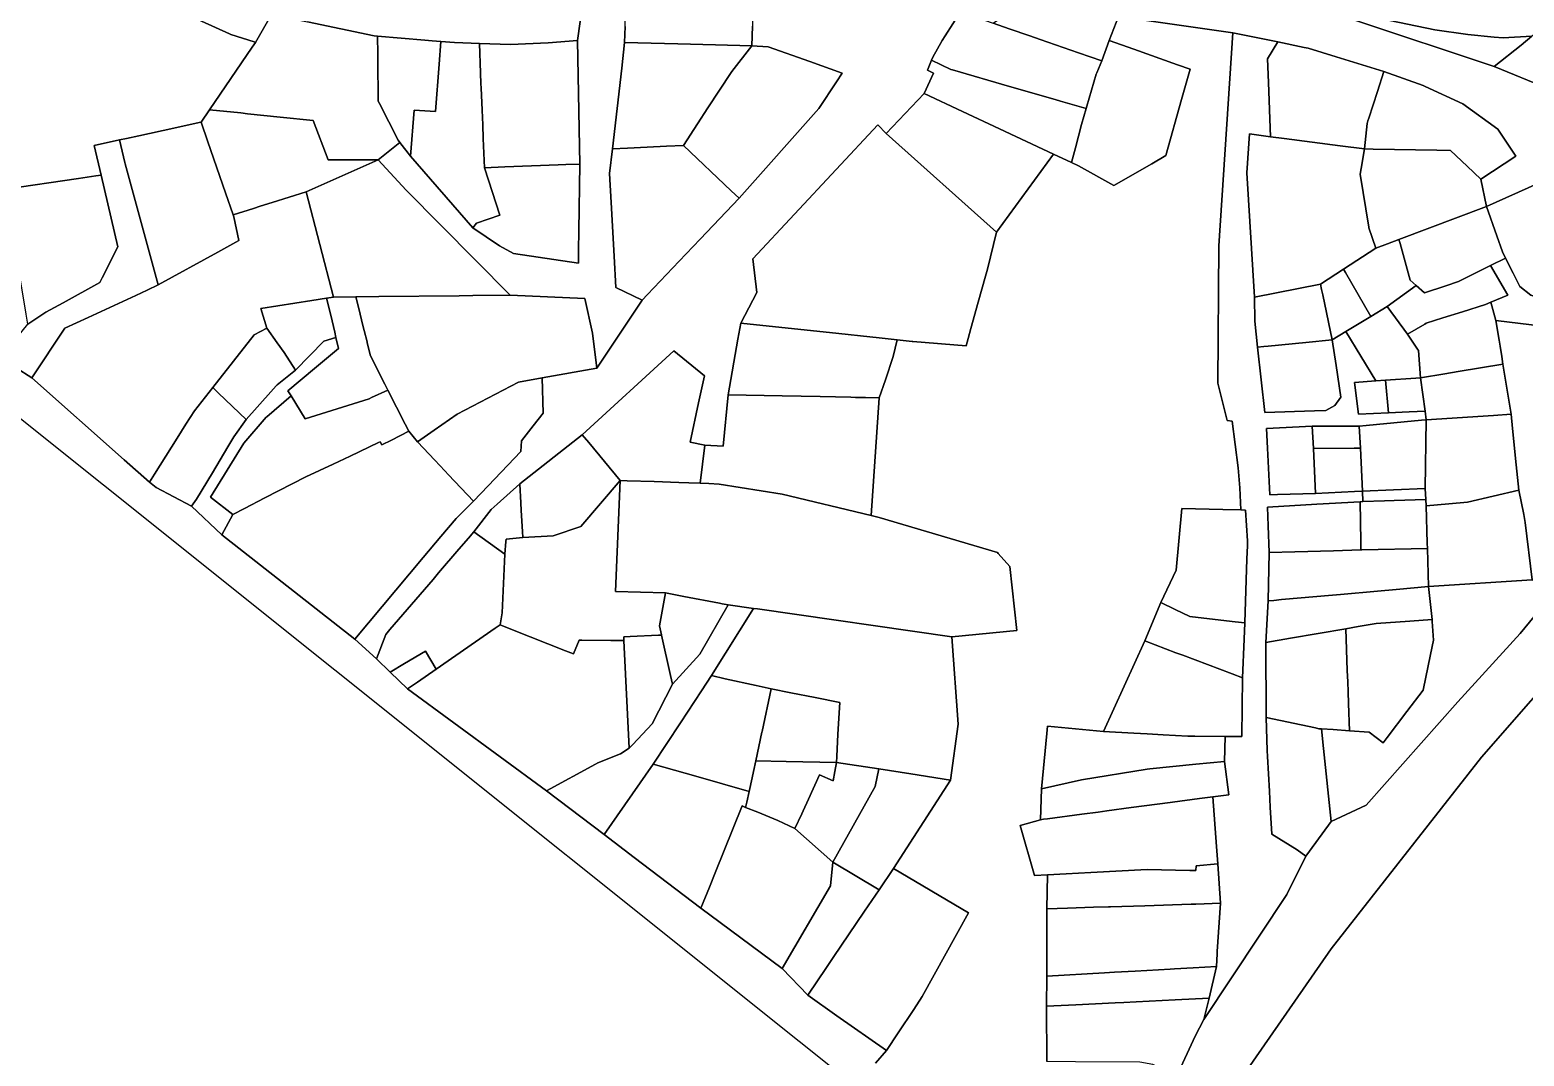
# Model space of a CAD drawing. Header units: inches. Extents: x 469561 to 471650, y 1000291 to 1003909.
# Drawn here: x 470354.3 to 470656, y 1000722.3 to 1000929.4 of the extents above; entities that cross this region are included whole.
import ezdxf

# ---------------------------------------------------------------- set-up
doc = ezdxf.new("R2010")
doc.units = ezdxf.units.IN
doc.header["$MEASUREMENT"] = 0
doc.layers.add('Gulele_10_08_New_Parcel', color=7, linetype='Continuous')

msp = doc.modelspace()

# ---------------------------------------------------------------- linework, layer by layer
at = {"layer": 'Gulele_10_08_New_Parcel'}
for points in [[(470611.679, 1001006.3258), (470612.0927, 1001009.2613), (470615.0268, 1001013.2129), (470639.0476, 1001039.2546), (470644.7625, 1001022.9404), (470645.2996, 1001021.407), (470647.4515, 1001015.2641), (470664.0009, 1001015.9892), (470674.9959, 1001017.1629), (470687.121, 1001019.878), (470688.2463, 1001011.7923), (470702.0135, 1000974.3938), (470701.5223, 1000967.6386), (470698.2568, 1000964.5899), (470682.5212, 1000950.7587), (470667.1624, 1000936.7353), (470657.5477, 1000928.1574), (470651.7708, 1000927.7582), (470649.9227, 1000927.9368), (470644.6283, 1000928.4486), (470637.9662, 1000929.4153), (470621.4045, 1000932.8325), (470612.5818, 1000997.0112)], [(470474.3946, 1000926.8288), (470474.4768, 1000930.0886), (470474.6025, 1000935.076), (470474.6846, 1000938.3327), (470474.7974, 1000942.8072), (470474.7273, 1000944.7575), (470474.5313, 1000950.2116), (470492.8379, 1000947.2774), (470497.6908, 1000946.4996), (470497.8922, 1000941.8001), (470498.1826, 1000940.9151), (470499.302, 1000937.5034), (470500.2633, 1000932.3324), (470500.2077, 1000930.1244), (470500.1083, 1000926.1806), (470492.7346, 1000926.3665), (470485.1664, 1000926.5573)], [(470548.8128, 1000930.7532), (470557.8019, 1000936.936), (470560.6308, 1000936.6935), (470574.1285, 1000932.0865), (470572.2193, 1000927.2793), (470570.7338, 1000923.115), (470566.0441, 1000924.7491), (470558.2662, 1000927.4592), (470556.2049, 1000928.1775), (470552.05, 1000929.6252)], [(470390.6222, 1000913.2864), (470399.2436, 1000925.905), (470399.9093, 1000926.8793), (470403.1457, 1000932.5042), (470410.3835, 1000930.9886), (470423.8457, 1000928.1695), (470424.5343, 1000928.1131), (470424.5638, 1000924.516), (470424.5721, 1000923.4984), (470424.6419, 1000914.9888), (470424.8881, 1000914.5125), (470428.7111, 1000907.1157), (470429.0556, 1000906.6659), (470424.6419, 1000903.1349), (470414.5572, 1000903.1349), (470411.5496, 1000911.0965), (470404.8499, 1000911.7976), (470398.2956, 1000912.4834), (470396.9007, 1000912.6294)], [(470536.3349, 1000923.248), (470536.5893, 1000923.8793), (470538.4993, 1000927.2793), (470539.0805, 1000928.1859), (470542.2029, 1000933.0564), (470548.8128, 1000930.7532), (470552.05, 1000929.6252), (470556.2049, 1000928.1775), (470558.2662, 1000927.4592), (470566.0441, 1000924.7491), (470570.7338, 1000923.115), (470569.7123, 1000920.7071), (470569.6023, 1000920.4478), (470568.6655, 1000917.2577), (470567.7143, 1000914.0185), (470567.5692, 1000913.5243), (470562.396, 1000915.0169), (470561.28, 1000915.3389), (470552.0682, 1000917.9968), (470540.5848, 1000921.3101), (470540.2372, 1000921.4104)], [(470621.4045, 1000932.8325), (470637.9662, 1000929.4153), (470644.6283, 1000928.4486), (470649.9227, 1000927.9368), (470651.7708, 1000927.7582), (470657.5477, 1000928.1574), (470655.396, 1000926.2964), (470649.9349, 1000922.0088), (470621.6023, 1000931.3939)], [(470591.3441, 1000729.7024), (470592.3793, 1000733.9793), (470593.8793, 1000740.3793), (470593.9817, 1000742.9398), (470593.9993, 1000743.3793), (470594.6579, 1000753.1414), (470594.1729, 1000761.0622), (470593.895, 1000764.6224), (470593.1148, 1000774.6154), (470596.3552, 1000775.0448), (470595.4661, 1000781.7532), (470595.6296, 1000786.7874), (470599.0224, 1000786.7643), (470599.1032, 1000798.6455), (470599.4434, 1000806.4151), (470599.5881, 1000809.7185), (470599.8873, 1000818.3919), (470600.0325, 1000822.6034), (470600.1272, 1000825.349), (470600.1593, 1000826.2793), (470599.7493, 1000832.4793), (470598.8079, 1000832.5053), (470598.5722, 1000836.9434), (470598.2629, 1000841.0261), (470597.0116, 1000850.456), (470596.0335, 1000850.5313), (470594.1527, 1000858.096), (470594.3784, 1000885.796), (470597.1621, 1000928.8138), (470606.2793, 1000926.9793), (470604.1893, 1000923.5793), (470604.3599, 1000918.7824), (470604.7495, 1000907.8234), (470600.5268, 1000908.3838), (470599.9726, 1000900.5695), (470601.5649, 1000875.4465), (470601.6087, 1000870.5792), (470602.1837, 1000865.3355), (470603.6294, 1000852.1512), (470613.6275, 1000852.4801), (470615.9147, 1000852.5554), (470617.7736, 1000853.6061), (470618.986, 1000855.3034), (470618.0094, 1000861.6514), (470617.2078, 1000866.8613), (470619.9639, 1000868.5189), (470626.0293, 1000858.5793), (470621.734, 1000858.2131), (470622.5423, 1000851.8279), (470628.6037, 1000852.1034), (470632.7518, 1000852.292), (470635.9693, 1000852.4382), (470636.2016, 1000850.6964), (470635.2364, 1000850.6039), (470631.7561, 1000850.2705), (470624.0878, 1000849.5358), (470622.7039, 1000849.4032), (470621.6505, 1000849.4032), (470613.1666, 1000849.4032), (470603.9527, 1000848.9183), (470604.1606, 1000844.9669), (470604.6542, 1000835.5887), (470606.2078, 1000835.6284), (470613.894, 1000835.8247), (470621.7219, 1000836.223), (470623.3309, 1000836.3049), (470623.4313, 1000834.2082), (470622.8674, 1000834.175), (470614.1449, 1000833.662), (470604.1951, 1000833.0767), (470604.328, 1000829.3229), (470604.5184, 1000823.9435), (470604.276, 1000814.1638), (470603.8174, 1000805.7398), (470603.8982, 1000790.6257), (470604.1199, 1000783.9618), (470604.1593, 1000782.7793), (470604.5593, 1000775.7793), (470604.7357, 1000772.5273), (470605.0298, 1000767.1058), (470610.174, 1000763.9401), (470611.9213, 1000762.6292), (470608.0435, 1000754.8752)], [(470424.5343, 1000928.1131), (470434.0666, 1000927.3317), (470435.5657, 1000927.2089), (470437.2813, 1000927.0682), (470436.9401, 1000922.4844), (470436.2261, 1000912.892), (470431.8957, 1000913.2195), (470431.1893, 1000903.8793), (470429.0556, 1000906.6659), (470428.7111, 1000907.1157), (470424.8881, 1000914.5125), (470424.6419, 1000914.9888), (470424.5721, 1000923.4984), (470424.5638, 1000924.516)], [(470431.1893, 1000903.8793), (470431.8957, 1000913.2195), (470436.2261, 1000912.892), (470436.9401, 1000922.4844), (470437.2813, 1000927.0682), (470440.0342, 1000926.8426), (470445.0796, 1000926.667), (470445.3134, 1000920.6934), (470445.4061, 1000918.4729), (470445.4383, 1000917.7024), (470445.6262, 1000913.2018), (470445.749, 1000910.2618), (470445.8649, 1000907.4856), (470446.1115, 1000901.581), (470446.9211, 1000899.0941), (470449.2342, 1000891.9888), (470444.4693, 1000890.3793), (470443.7495, 1000889.4234)], [(470445.0796, 1000926.667), (470451.3372, 1000926.4492), (470458.9818, 1000926.7482), (470464.8734, 1000927.2325), (470465.3393, 1000902.2793), (470462.5015, 1000902.2024), (470460.9686, 1000902.1608), (470450.1987, 1000901.7405), (470446.1115, 1000901.581), (470445.8649, 1000907.4856), (470445.749, 1000910.2618), (470445.6262, 1000913.2018), (470445.4383, 1000917.7024), (470445.4061, 1000918.4729), (470445.3134, 1000920.6934)], [(470471.9693, 1000905.3793), (470473.8102, 1000921.6602), (470474.3946, 1000926.8288), (470485.1664, 1000926.5573), (470492.7346, 1000926.3665), (470500.1083, 1000926.1806), (470496.0124, 1000920.988), (470495.8882, 1000920.7979), (470491.2201, 1000913.6508), (470489.1301, 1000910.451), (470486.2777, 1000906.0838), (470482.8709, 1000905.9161), (470478.9626, 1000905.7236), (470474.9848, 1000905.5278)], [(470486.2777, 1000906.0838), (470489.1301, 1000910.451), (470491.2201, 1000913.6508), (470495.8882, 1000920.7979), (470496.0124, 1000920.988), (470500.1083, 1000926.1806), (470503.3973, 1000925.9561), (470511.7569, 1000922.9813), (470518.3015, 1000920.6523), (470517.1542, 1000918.9149), (470513.602, 1000913.5359), (470497.4894, 1000895.4092), (470495.9054, 1000896.9173)], [(470580.8078, 1000902.3917), (470573.1586, 1000897.9786), (470566.046, 1000901.939), (470564.64, 1000902.5983), (470565.403, 1000905.5647), (470566.6193, 1000910.2896), (470567.5692, 1000913.5243), (470567.7143, 1000914.0185), (470568.6655, 1000917.2577), (470569.6023, 1000920.4478), (470569.7123, 1000920.7071), (470570.7338, 1000923.115), (470572.2193, 1000927.2793), (470577.1769, 1000925.5109), (470586.0068, 1000922.3611), (470588.5502, 1000921.4538), (470586.8355, 1000915.341), (470583.6657, 1000904.0405)], [(470604.1893, 1000923.5793), (470606.2793, 1000926.9793), (470611.5793, 1000925.8573), (470612.3572, 1000925.6926), (470618.0031, 1000923.9502), (470627.6293, 1000920.9793), (470626.356, 1000916.9885), (470624.6341, 1000911.5914), (470624.4567, 1000911.0353), (470624.2793, 1000910.4793), (470623.7793, 1000905.3793), (470618.837, 1000906.0141), (470607.5485, 1000907.4639), (470604.7495, 1000907.8234), (470604.3599, 1000918.7824)], [(470534.8478, 1000916.5682), (470536.7676, 1000920.6623), (470535.5273, 1000921.2439), (470536.3349, 1000923.248), (470540.2372, 1000921.4104), (470540.5848, 1000921.3101), (470552.0682, 1000917.9968), (470561.28, 1000915.3389), (470562.396, 1000915.0169), (470567.5692, 1000913.5243), (470566.6193, 1000910.2896), (470565.403, 1000905.5647), (470564.64, 1000902.5983), (470560.9978, 1000904.3061), (470558.8057, 1000905.334), (470550.0526, 1000909.4385), (470542.5928, 1000912.9365)], [(470623.7793, 1000905.3793), (470624.2793, 1000910.4793), (470624.4567, 1000911.0353), (470624.6341, 1000911.5914), (470626.356, 1000916.9885), (470627.6293, 1000920.9793), (470635.5846, 1000918.1381), (470636.0293, 1000917.9793), (470643.5893, 1000914.4793), (470650.6593, 1000909.3793), (470654.3093, 1000903.8793), (470647.2493, 1000899.2793), (470644.4687, 1000901.8965), (470641.1072, 1000905.0811), (470638.3362, 1000905.1288), (470625.5133, 1000905.3495)], [(470527.1695, 1000908.4858), (470534.8478, 1000916.5682), (470542.5928, 1000912.9365), (470550.0526, 1000909.4385), (470558.8057, 1000905.334), (470560.9978, 1000904.3061), (470549.477, 1000888.603)], [(470372.4093, 1000907.1793), (470373.866, 1000907.4971), (470376.3551, 1000908.0402), (470383.3692, 1000909.5706), (470388.5465, 1000910.7001), (470388.9093, 1000910.7793), (470390.2877, 1000906.7843), (470393.8309, 1000896.5149), (470395.3544, 1000892.0992), (470395.4993, 1000891.6793), (470396.5293, 1000886.8793), (470392.3004, 1000884.555), (470380.2342, 1000877.9234), (470373.5893, 1000902.3793), (470373.5198, 1000902.6622)], [(470388.9093, 1000910.7793), (470390.6222, 1000913.2864), (470396.9007, 1000912.6294), (470398.2956, 1000912.4834), (470404.8499, 1000911.7976), (470411.5496, 1000911.0965), (470414.5572, 1000903.1349), (470424.6419, 1000903.1349), (470410.1342, 1000896.6772), (470403.2581, 1000894.5474), (470400.8097, 1000893.789), (470399.4686, 1000893.3736), (470395.3544, 1000892.0992), (470393.8309, 1000896.5149), (470390.2877, 1000906.7843)], [(470497.8303, 1000870.1751), (470501.0633, 1000876.3985), (470500.2758, 1000883.2094), (470525.5111, 1000910.2383), (470527.1695, 1000908.4858), (470549.477, 1000888.603), (470547.6293, 1000881.0793), (470547.2485, 1000879.7112), (470545.7747, 1000874.4162), (470544.3009, 1000869.1211), (470543.7444, 1000867.122), (470543.3344, 1000865.6489), (470532.5519, 1000866.5275), (470532.4231, 1000866.538), (470529.3938, 1000866.8565), (470525.8156, 1000867.2327), (470515.728, 1000868.2933), (470503.5838, 1000869.5702)], [(470599.9726, 1000900.5695), (470600.5268, 1000908.3838), (470604.7495, 1000907.8234), (470607.5485, 1000907.4639), (470618.837, 1000906.0141), (470623.7793, 1000905.3793), (470623.0764, 1000901.3942), (470622.8841, 1000900.3042), (470624.6227, 1000889.6117), (470624.6533, 1000889.4234), (470626.0687, 1000885.3542), (470619.5117, 1000881.0911), (470614.8793, 1000878.0793), (470601.5649, 1000875.4465)], [(470348.388, 1000863.2388), (470353.9279, 1000870.0315), (470357.5557, 1000872.4078), (470361.0361, 1000874.3219), (470368.452, 1000878.4006), (470368.9492, 1000879.3712), (470372.1293, 1000885.5793), (470368.7193, 1000900.0793), (470367.3093, 1000906.0793), (470372.4093, 1000907.1793), (470373.5198, 1000902.6622), (470373.5893, 1000902.3793), (470380.2342, 1000877.9234), (470377.9967, 1000876.8835), (470375.7098, 1000875.8205), (470366.1343, 1000871.3699), (470361.3919, 1000869.1657), (470354.7573, 1000859.1696)], [(470479.014, 1000876.0043), (470477.9415, 1000874.8778), (470472.6491, 1000877.4168), (470472.2993, 1000883.7127), (470471.6975, 1000894.5462), (470471.3735, 1000900.3773), (470471.9693, 1000905.3793), (470474.9848, 1000905.5278), (470478.9626, 1000905.7236), (470482.8709, 1000905.9161), (470486.2777, 1000906.0838), (470495.9054, 1000896.9173), (470497.4894, 1000895.4092), (470489.6571, 1000887.1829), (470485.4198, 1000882.7324)], [(470622.8841, 1000900.3042), (470623.0764, 1000901.3942), (470623.7793, 1000905.3793), (470625.5133, 1000905.3495), (470638.3362, 1000905.1288), (470641.1072, 1000905.0811), (470644.4687, 1000901.8965), (470647.2493, 1000899.2793), (470648.361, 1000893.758), (470630.7022, 1000887.1009), (470628.3854, 1000886.2276), (470626.0687, 1000885.3542), (470624.6533, 1000889.4234), (470624.6227, 1000889.6117)], [(470410.1342, 1000896.6772), (470424.6419, 1000903.1349), (470430.2711, 1000897.0319), (470451.3114, 1000875.8451), (470443.7772, 1000875.7679), (470440.9749, 1000875.7391), (470424.8068, 1000875.5734), (470420.1322, 1000875.5255), (470415.6293, 1000875.4793)], [(470443.7495, 1000889.4234), (470444.4693, 1000890.3793), (470449.2342, 1000891.9888), (470446.9211, 1000899.0941), (470446.1115, 1000901.581), (470450.1987, 1000901.7405), (470460.9686, 1000902.1608), (470462.5015, 1000902.2024), (470465.3393, 1000902.2793), (470465.1571, 1000888.8534), (470465.1038, 1000884.9263), (470465.0688, 1000882.3465), (470451.9393, 1000884.2793), (470449.1457, 1000885.7965)], [(470349.4393, 1000897.2793), (470364.1715, 1000899.4188), (470367.6551, 1000899.9247), (470368.7193, 1000900.0793), (470372.1293, 1000885.5793), (470368.9492, 1000879.3712), (470368.452, 1000878.4006), (470361.0361, 1000874.3219), (470357.5557, 1000872.4078), (470353.9279, 1000870.0315), (470353.5973, 1000872.0384)], [(470648.361, 1000893.758), (470658.711, 1000898.358), (470659.861, 1000898.0042), (470669.0874, 1000888.2623), (470675.6956, 1000881.2849), (470673.0418, 1000873.8542), (470659.9693, 1000874.9793), (470657.3093, 1000875.8793), (470655.1293, 1000877.5793), (470653.7563, 1000880.2942), (470652.226, 1000883.3202), (470651.5893, 1000884.5793), (470650.4447, 1000887.8335)], [(470354.7573, 1000859.1696), (470361.3919, 1000869.1657), (470366.1343, 1000871.3699), (470375.7098, 1000875.8205), (470377.9967, 1000876.8835), (470380.2342, 1000877.9234), (470392.3004, 1000884.555), (470396.5293, 1000886.8793), (470395.4993, 1000891.6793), (470395.3544, 1000892.0992), (470399.4686, 1000893.3736), (470400.8097, 1000893.789), (470403.2581, 1000894.5474), (470410.1342, 1000896.6772), (470415.6293, 1000875.4793), (470414.2494, 1000875.2602), (470411.2642, 1000874.7863), (470400.9342, 1000873.1465), (470402.1726, 1000869.1657), (470399.6289, 1000867.8788), (470391.2563, 1000857.2196), (470387.5765, 1000852.5349), (470385.8412, 1000849.7887), (470384.0745, 1000846.9928), (470379.496, 1000839.7473), (470378.465, 1000838.1157), (470373.3906, 1000842.6221)], [(470630.7022, 1000887.1009), (470648.361, 1000893.758), (470650.4447, 1000887.8335), (470651.5893, 1000884.5793), (470652.226, 1000883.3202), (470649.2141, 1000881.8141), (470646.3958, 1000880.4048), (470642.7483, 1000878.5808), (470640.1432, 1000877.7226), (470635.8783, 1000876.3177), (470634.2127, 1000877.7982), (470632.9686, 1000878.9041), (470630.9256, 1000886.2931)], [(470619.5117, 1000881.0911), (470626.0687, 1000885.3542), (470628.3854, 1000886.2276), (470630.7022, 1000887.1009), (470630.9256, 1000886.2931), (470632.9686, 1000878.9041), (470634.2127, 1000877.7982), (470628.3616, 1000873.5697), (470625.0267, 1000871.5639), (470619.8907, 1000880.4363)], [(470649.2141, 1000881.8141), (470652.226, 1000883.3202), (470653.7563, 1000880.2942), (470655.1293, 1000877.5793), (470657.3093, 1000875.8793), (470659.9693, 1000874.9793), (470673.0418, 1000873.8542), (470681.8194, 1000866.9221), (470650.2763, 1000870.7667), (470649.2862, 1000874.4349), (470652.6897, 1000875.8328)], [(470614.8793, 1000878.0793), (470619.5117, 1000881.0911), (470619.8907, 1000880.4363), (470625.0267, 1000871.5639), (470619.9639, 1000868.5189), (470617.2078, 1000866.8613), (470615.3261, 1000875.9267), (470615.1027, 1000877.003)], [(470628.3616, 1000873.5697), (470634.2127, 1000877.7982), (470635.8783, 1000876.3177), (470640.1432, 1000877.7226), (470642.7483, 1000878.5808), (470646.3958, 1000880.4048), (470649.2141, 1000881.8141), (470652.6897, 1000875.8328), (470649.2862, 1000874.4349), (470648.1636, 1000873.9738), (470643.5137, 1000872.4972), (470639.5932, 1000871.2521), (470636.2016, 1000870.1751), (470635.938, 1000870.0237), (470632.4028, 1000867.9928)], [(470601.5649, 1000875.4465), (470614.8793, 1000878.0793), (470615.1027, 1000877.003), (470615.3261, 1000875.9267), (470617.2078, 1000866.8613), (470611.9182, 1000866.3241), (470604.3236, 1000865.5528), (470603.4377, 1000865.4629), (470602.1837, 1000865.3355), (470601.6087, 1000870.5792)], [(470400.9342, 1000873.1465), (470411.2642, 1000874.7863), (470414.2494, 1000875.2602), (470415.0702, 1000871.7979), (470415.8826, 1000868.3707), (470416.1331, 1000867.3141), (470413.649, 1000866.5756), (470407.9425, 1000860.7348), (470405.6593, 1000864.2793), (470404.2484, 1000866.2566), (470402.1726, 1000869.1657)], [(470406.3984, 1000856.5723), (470408.8768, 1000858.6271), (470412.2255, 1000861.4033), (470416.6593, 1000865.0793), (470416.1331, 1000867.3141), (470415.8826, 1000868.3707), (470415.0702, 1000871.7979), (470414.2494, 1000875.2602), (470415.6293, 1000875.4793), (470420.1322, 1000875.5255), (470420.7263, 1000873.1388), (470421.5794, 1000869.7121), (470421.8217, 1000868.7386), (470422.3963, 1000866.4302), (470422.4388, 1000866.2594), (470423.1021, 1000863.595), (470425.9792, 1000857.9151), (470426.5993, 1000856.6908), (470423.3243, 1000855.1812), (470422.8467, 1000854.9611), (470409.8894, 1000850.8658), (470407.0697, 1000855.5653)], [(470420.1322, 1000875.5255), (470424.8068, 1000875.5734), (470440.9749, 1000875.7391), (470443.7772, 1000875.7679), (470451.3114, 1000875.8451), (470466.3957, 1000875.1811), (470467.8995, 1000868.1926), (470468.7842, 1000861.1157), (470457.7722, 1000859.1471), (470452.9495, 1000858.2849), (470440.5649, 1000851.8273), (470435.9582, 1000848.6025), (470432.6034, 1000846.2542), (470430.8093, 1000848.3793), (470430.0778, 1000849.8234), (470426.5993, 1000856.6908), (470425.9792, 1000857.9151), (470423.1021, 1000863.595), (470422.4388, 1000866.2594), (470422.3963, 1000866.4302), (470421.8217, 1000868.7386), (470421.5794, 1000869.7121), (470420.7263, 1000873.1388)], [(470632.4028, 1000867.9928), (470635.938, 1000870.0237), (470636.2016, 1000870.1751), (470639.5932, 1000871.2521), (470643.5137, 1000872.4972), (470648.1636, 1000873.9738), (470649.2862, 1000874.4349), (470650.2763, 1000870.7667), (470650.9206, 1000866.806), (470651.1248, 1000865.551), (470651.4637, 1000863.468), (470651.7097, 1000861.9556), (470642.6527, 1000860.4465), (470639.9456, 1000859.9954), (470635.07, 1000859.183), (470634.6659, 1000864.679), (470634.4691, 1000864.9672), (470633.4882, 1000866.4035)], [(470619.9639, 1000868.5189), (470625.0267, 1000871.5639), (470628.3616, 1000873.5697), (470632.4028, 1000867.9928), (470633.4882, 1000866.4035), (470634.4691, 1000864.9672), (470634.6659, 1000864.679), (470635.07, 1000859.183), (470634.1096, 1000859.1189), (470627.9657, 1000858.7086), (470626.0293, 1000858.5793)], [(470391.2563, 1000857.2196), (470399.6289, 1000867.8788), (470402.1726, 1000869.1657), (470404.2484, 1000866.2566), (470405.6593, 1000864.2793), (470407.9425, 1000860.7348), (470404.261, 1000857.7432), (470404.0593, 1000857.5793), (470402.9667, 1000856.3533), (470397.9993, 1000850.7793), (470392.4208, 1000856.1074)], [(470495.3112, 1000855.7337), (470497.2615, 1000867.0086), (470497.8303, 1000870.1751), (470503.5838, 1000869.5702), (470515.728, 1000868.2933), (470525.8156, 1000867.2327), (470529.3938, 1000866.8565), (470528.6244, 1000863.4667), (470527.0326, 1000858.7823), (470525.7955, 1000855.1417), (470523.0208, 1000855.1956), (470521.0342, 1000855.2342), (470520.0921, 1000855.2525), (470513.8911, 1000855.3729), (470506.1976, 1000855.5223)], [(470650.2763, 1000870.7667), (470681.8194, 1000866.9221), (470683.0171, 1000866.7761), (470683.0171, 1000850.6324), (470686.8678, 1000849.6957), (470678.5563, 1000837.379), (470662.1145, 1000815.9533), (470657.6225, 1000818.4357), (470656.1611, 1000829.9755), (470656.0593, 1000830.7793), (470655.8917, 1000831.5887), (470654.8793, 1000836.4793), (470654.3691, 1000841.6272), (470653.6447, 1000848.938), (470653.3599, 1000851.8114), (470651.7097, 1000861.9556), (470651.4637, 1000863.468), (470651.1248, 1000865.551), (470650.9206, 1000866.806)], [(470386.9393, 1000833.2793), (470387.9993, 1000834.6793), (470391.1905, 1000840.0335), (470394.2935, 1000845.2398), (470395.4894, 1000847.2464), (470397.9993, 1000850.7793), (470402.9667, 1000856.3533), (470404.0593, 1000857.5793), (470404.261, 1000857.7432), (470407.9425, 1000860.7348), (470413.649, 1000866.5756), (470416.1331, 1000867.3141), (470416.6593, 1000865.0793), (470412.2255, 1000861.4033), (470408.8768, 1000858.6271), (470406.3984, 1000856.5723), (470407.0697, 1000855.5653), (470402.1629, 1000851.3127), (470402.0345, 1000851.2014), (470397.5364, 1000845.9648), (470390.8228, 1000835.0888), (470395.3209, 1000831.5978), (470393.1054, 1000827.5025)], [(470602.1837, 1000865.3355), (470603.4377, 1000865.4629), (470604.3236, 1000865.5528), (470611.9182, 1000866.3241), (470617.2078, 1000866.8613), (470618.0094, 1000861.6514), (470618.986, 1000855.3034), (470617.7736, 1000853.6061), (470615.9147, 1000852.5554), (470613.6275, 1000852.4801), (470603.6294, 1000852.1512)], [(470465.8194, 1000847.6988), (470484.3562, 1000864.594), (470490.5124, 1000859.6007), (470489.3342, 1000854.1027), (470487.6395, 1000846.194), (470490.6194, 1000845.5554), (470489.6231, 1000837.9174), (470487.3312, 1000837.9951), (470485.321, 1000838.0632), (470480.3614, 1000838.2313), (470474.9158, 1000838.4159), (470473.4804, 1000838.4646), (470467.1426, 1000846.1039)], [(470432.6034, 1000846.2542), (470435.9582, 1000848.6025), (470440.5649, 1000851.8273), (470452.9495, 1000858.2849), (470457.7722, 1000859.1471), (470457.9587, 1000852.0742), (470455.9692, 1000849.5032), (470453.5949, 1000846.4348), (470453.4606, 1000844.2864), (470446.845, 1000837.3932), (470443.8602, 1000834.2832), (470438.8539, 1000839.6071), (470438.109, 1000840.3993), (470436.0743, 1000842.5631)], [(470627.9657, 1000858.7086), (470634.1096, 1000859.1189), (470635.07, 1000859.183), (470635.9693, 1000852.4382), (470632.7518, 1000852.292), (470628.6037, 1000852.1034)], [(470635.07, 1000859.183), (470639.9456, 1000859.9954), (470642.6527, 1000860.4465), (470651.7097, 1000861.9556), (470653.3599, 1000851.8114), (470649.7896, 1000851.5794), (470636.2016, 1000850.6964), (470635.9693, 1000852.4382)], [(470378.465, 1000838.1157), (470379.496, 1000839.7473), (470384.0745, 1000846.9928), (470385.8412, 1000849.7887), (470387.5765, 1000852.5349), (470391.2563, 1000857.2196), (470392.4208, 1000856.1074), (470397.9993, 1000850.7793), (470395.4894, 1000847.2464), (470394.2935, 1000845.2398), (470391.1905, 1000840.0335), (470387.9993, 1000834.6793), (470386.9393, 1000833.2793), (470379.8125, 1000837.0358)], [(470390.8228, 1000835.0888), (470397.5364, 1000845.9648), (470402.0345, 1000851.2014), (470402.1629, 1000851.3127), (470407.0697, 1000855.5653), (470409.8894, 1000850.8658), (470422.8467, 1000854.9611), (470423.3243, 1000855.1812), (470426.5993, 1000856.6908), (470430.0778, 1000849.8234), (470430.8093, 1000848.3793), (470427.3118, 1000846.6019), (470425.3978, 1000845.6292), (470425.0803, 1000846.254), (470424.7459, 1000846.097), (470418.9896, 1000843.3941), (470415.5366, 1000841.7727), (470410.0237, 1000839.1841), (470401.7818, 1000834.9315), (470397.6907, 1000832.8206), (470395.3209, 1000831.5978)], [(470621.734, 1000858.2131), (470626.0293, 1000858.5793), (470627.9657, 1000858.7086), (470628.6037, 1000852.1034), (470622.5423, 1000851.8279)], [(470489.6231, 1000837.9174), (470490.6194, 1000845.5554), (470494.2744, 1000845.3731), (470495.3112, 1000855.7337), (470506.1976, 1000855.5223), (470513.8911, 1000855.3729), (470520.0921, 1000855.2525), (470521.0342, 1000855.2342), (470523.0208, 1000855.1956), (470525.7955, 1000855.1417), (470524.196, 1000831.3963), (470506.1763, 1000835.7285), (470493.4536, 1000837.7122), (470491.4205, 1000837.8211)], [(470622.7039, 1000849.4032), (470624.0878, 1000849.5358), (470631.7561, 1000850.2705), (470635.2364, 1000850.6039), (470636.2016, 1000850.6964), (470636.0034, 1000836.8691), (470629.6326, 1000836.5855), (470623.3309, 1000836.3049), (470622.9166, 1000844.9603)], [(470636.0034, 1000836.8691), (470636.2016, 1000850.6964), (470649.7896, 1000851.5794), (470653.3599, 1000851.8114), (470653.6447, 1000848.938), (470654.3691, 1000841.6272), (470654.8793, 1000836.4793), (470644.5293, 1000834.0793), (470640.7627, 1000833.7355), (470636.2016, 1000833.3192), (470636.1286, 1000834.6263)], [(470393.1054, 1000827.5025), (470395.3209, 1000831.5978), (470397.6907, 1000832.8206), (470401.7818, 1000834.9315), (470410.0237, 1000839.1841), (470415.5366, 1000841.7727), (470418.9896, 1000843.3941), (470424.7459, 1000846.097), (470425.0803, 1000846.254), (470425.3978, 1000845.6292), (470427.3118, 1000846.6019), (470430.8093, 1000848.3793), (470432.6034, 1000846.2542), (470436.0743, 1000842.5631), (470438.109, 1000840.3993), (470438.8539, 1000839.6071), (470443.8602, 1000834.2832), (470440.3691, 1000830.7921), (470437.3241, 1000827.1561), (470433.758, 1000822.898), (470419.9598, 1000806.4218)], [(470453.2335, 1000837.7806), (470465.8194, 1000847.6988), (470467.1426, 1000846.1039), (470473.4804, 1000838.4646), (470465.5458, 1000829.162), (470460.0052, 1000827.3151), (470453.8491, 1000826.9731), (470453.7819, 1000828.1521), (470453.5413, 1000832.3768), (470453.4517, 1000833.9495), (470453.2375, 1000837.7102)], [(470603.9527, 1000848.9183), (470613.1666, 1000849.4032), (470613.4319, 1000844.9089), (470613.894, 1000835.8247), (470606.2078, 1000835.6284), (470604.6542, 1000835.5887), (470604.1606, 1000844.9669)], [(470613.1666, 1000849.4032), (470621.6505, 1000849.4032), (470622.7039, 1000849.4032), (470622.9166, 1000844.9603), (470621.6746, 1000844.9536), (470613.4319, 1000844.9089)], [(470613.4319, 1000844.9089), (470621.6746, 1000844.9536), (470622.9166, 1000844.9603), (470623.3309, 1000836.3049), (470621.7219, 1000836.223), (470613.894, 1000835.8247)], [(470449.2629, 1000809.3318), (470449.6766, 1000811.7195), (470450.1893, 1000823.5793), (470450.4475, 1000826.137), (470450.4974, 1000826.6311), (470453.8491, 1000826.9731), (470460.0052, 1000827.3151), (470465.5458, 1000829.162), (470473.4804, 1000838.4646), (470472.5424, 1000816.0223), (470482.6593, 1000815.7793), (470481.4149, 1000809.1203), (470481.822, 1000807.3248), (470481.8386, 1000807.2516), (470481.2293, 1000807.2237), (470475.5085, 1000806.9622), (470474.2153, 1000806.9031), (470474.2328, 1000806.179), (470471.602, 1000806.1906), (470465.7629, 1000806.2164), (470465.2104, 1000806.2188), (470464.1093, 1000803.4429), (470462.4476, 1000804.102), (470458.9281, 1000805.498), (470451.7829, 1000808.3322)], [(470472.5424, 1000816.0223), (470473.4804, 1000838.4646), (470474.9158, 1000838.4159), (470480.3614, 1000838.2313), (470485.321, 1000838.0632), (470487.3312, 1000837.9951), (470489.6231, 1000837.9174), (470491.4205, 1000837.8211), (470493.4536, 1000837.7122), (470506.1763, 1000835.7285), (470524.196, 1000831.3963), (470525.8076, 1000831.0088), (470549.6798, 1000823.895), (470549.8152, 1000823.7393), (470552.1293, 1000821.0793), (470553.5787, 1000808.1627), (470540.4693, 1000806.8793), (470501.2514, 1000812.5404), (470500.412, 1000812.6529), (470495.3218, 1000813.3351), (470494.1173, 1000813.5676), (470493.5209, 1000813.6827), (470486.3432, 1000815.0682), (470482.6593, 1000815.7793)], [(470443.9308, 1000828.0675), (470447.4393, 1000832.5793), (470448.6617, 1000833.6767), (470453.2335, 1000837.7806), (470453.2375, 1000837.7102), (470453.4517, 1000833.9495), (470453.5413, 1000832.3768), (470453.7819, 1000828.1521), (470453.8491, 1000826.9731), (470450.4974, 1000826.6311), (470450.4475, 1000826.137), (470450.1893, 1000823.5793)], [(470623.3309, 1000836.3049), (470629.6326, 1000836.5855), (470636.0034, 1000836.8691), (470636.1286, 1000834.6263), (470629.7537, 1000834.4164), (470627.7905, 1000834.3517), (470623.4313, 1000834.2082)], [(470636.2016, 1000833.3192), (470640.7627, 1000833.7355), (470644.5293, 1000834.0793), (470654.8793, 1000836.4793), (470655.8917, 1000831.5887), (470656.0593, 1000830.7793), (470656.1611, 1000829.9755), (470657.6225, 1000818.4357), (470636.6865, 1000817.0735), (470636.4571, 1000824.7594), (470636.4259, 1000825.805)], [(470582.615, 1000813.8405), (470585.7672, 1000820.3873), (470586.8987, 1000832.8342), (470595.1569, 1000832.6061), (470598.8079, 1000832.5053), (470599.7493, 1000832.4793), (470600.1593, 1000826.2793), (470600.1272, 1000825.349), (470600.0325, 1000822.6034), (470599.8873, 1000818.3919), (470599.5881, 1000809.7185), (470597.6638, 1000809.9423), (470589.0603, 1000810.9428), (470588.4975, 1000811.0082), (470585.5562, 1000812.4244)], [(470604.1951, 1000833.0767), (470614.1449, 1000833.662), (470622.8674, 1000834.175), (470622.9987, 1000826.1695), (470623.0272, 1000824.4285), (470617.4735, 1000824.283), (470609.7167, 1000824.0797), (470604.5184, 1000823.9435), (470604.328, 1000829.3229)], [(470622.8674, 1000834.175), (470623.4313, 1000834.2082), (470627.7905, 1000834.3517), (470629.7537, 1000834.4164), (470636.1286, 1000834.6263), (470636.2016, 1000833.3192), (470636.4259, 1000825.805), (470636.4571, 1000824.7594), (470623.1881, 1000824.4325), (470623.0272, 1000824.4285), (470622.9987, 1000826.1695)], [(470424.2996, 1000802.4853), (470426.1698, 1000807.3463), (470427.0359, 1000808.3568), (470435.7227, 1000818.4913), (470436.8587, 1000819.8168), (470440.9517, 1000824.5919), (470442.8726, 1000826.8329), (470443.9308, 1000828.0675), (470450.1893, 1000823.5793), (470449.6766, 1000811.7195), (470449.2629, 1000809.3318), (470448.2726, 1000808.6457), (470436.3761, 1000800.4043), (470434.1935, 1000804.0269), (470429.9813, 1000801.5189), (470427.0827, 1000799.793)], [(470604.276, 1000814.1638), (470604.5184, 1000823.9435), (470609.7167, 1000824.0797), (470617.4735, 1000824.283), (470623.0272, 1000824.4285), (470623.1881, 1000824.4325), (470636.4571, 1000824.7594), (470636.6865, 1000817.0735), (470630.1449, 1000816.4862), (470626.3471, 1000816.1453), (470618.9417, 1000815.4804), (470617.2674, 1000815.3301), (470607.0224, 1000814.4104), (470605.4538, 1000814.2695)], [(470603.8174, 1000805.7398), (470604.276, 1000814.1638), (470605.4538, 1000814.2695), (470607.0224, 1000814.4104), (470617.2674, 1000815.3301), (470618.9417, 1000815.4804), (470626.3471, 1000816.1453), (470630.1449, 1000816.4862), (470636.6865, 1000817.0735), (470637.4093, 1000810.3793), (470632.9095, 1000810.0763), (470626.1249, 1000809.6194), (470622.4946, 1000808.9881), (470619.9716, 1000808.5493), (470608.8017, 1000806.6067)], [(470615.0605, 1000788.3301), (470617.4095, 1000788.1756), (470620.7097, 1000787.9585), (470624.6824, 1000787.6838), (470627.499, 1000785.5337), (470628.3071, 1000786.5924), (470632.3168, 1000791.845), (470635.5814, 1000796.1217), (470637.0846, 1000803.3488), (470637.6828, 1000806.2248), (470637.4357, 1000809.9783), (470637.4093, 1000810.3793), (470636.6865, 1000817.0735), (470657.6225, 1000818.4357), (470662.1145, 1000815.9533), (470655.1619, 1000807.5953), (470642.5908, 1000793.813), (470624.073, 1000772.9512), (470617.0241, 1000769.6671), (470615.5027, 1000784.3406)], [(470481.4149, 1000809.1203), (470482.6593, 1000815.7793), (470486.3432, 1000815.0682), (470493.5209, 1000813.6827), (470494.1173, 1000813.5676), (470495.3218, 1000813.3351), (470489.5988, 1000803.3974), (470484.0826, 1000797.3552), (470483.6863, 1000799.1028), (470481.8386, 1000807.2516), (470481.822, 1000807.3248)], [(470579.3821, 1000806.0814), (470582.615, 1000813.8405), (470585.5562, 1000812.4244), (470588.4975, 1000811.0082), (470589.0603, 1000810.9428), (470597.6638, 1000809.9423), (470599.5881, 1000809.7185), (470599.4434, 1000806.4151), (470599.1032, 1000798.6455), (470597.0296, 1000799.4274), (470594.564, 1000800.357), (470587.0814, 1000803.1784), (470585.6795, 1000803.7069)], [(470458.6372, 1000775.8087), (470468.5185, 1000781.2162), (470468.9993, 1000781.4793), (470473.59, 1000783.2797), (470475.3272, 1000784.4273), (470476.0323, 1000785.1739), (470479.9785, 1000789.3522), (470484.0826, 1000797.3552), (470489.5988, 1000803.3974), (470495.3218, 1000813.3351), (470500.412, 1000812.6529), (470491.9393, 1000799.0793), (470489.9176, 1000796.013), (470485.651, 1000789.5419), (470480.1592, 1000781.2124), (470470.241, 1000766.9849)], [(470491.9393, 1000799.0793), (470500.412, 1000812.6529), (470501.2514, 1000812.5404), (470540.4693, 1000806.8793), (470541.7193, 1000789.2793), (470540.1593, 1000777.9793), (470532.1879, 1000779.2351), (470525.7147, 1000780.2548), (470517.1645, 1000781.5544), (470517.2299, 1000782.7676), (470517.4717, 1000787.2534), (470517.8165, 1000793.6486), (470512.8382, 1000794.6303), (470507.9775, 1000795.5889), (470503.9693, 1000796.3793), (470500.9756, 1000797.0512), (470494.6981, 1000798.4601)], [(470430.5925, 1000796.3976), (470432.5767, 1000797.7722), (470436.3761, 1000800.4043), (470448.2726, 1000808.6457), (470449.2629, 1000809.3318), (470451.7829, 1000808.3322), (470458.9281, 1000805.498), (470462.4476, 1000804.102), (470464.1093, 1000803.4429), (470465.2104, 1000806.2188), (470465.7629, 1000806.2164), (470471.602, 1000806.1906), (470474.2328, 1000806.179), (470475.3272, 1000784.4273), (470473.59, 1000783.2797), (470468.9993, 1000781.4793), (470468.5185, 1000781.2162), (470458.6372, 1000775.8087)], [(470620.514, 1000793.4179), (470620.7097, 1000787.9585), (470617.4095, 1000788.1756), (470615.0605, 1000788.3301), (470614.5671, 1000788.3626), (470613.8825, 1000788.5078), (470603.8982, 1000790.6257), (470603.8174, 1000805.7398), (470608.8017, 1000806.6067), (470619.9716, 1000808.5493), (470620.2745, 1000800.1001), (470620.3571, 1000797.7948), (470620.4286, 1000795.7999)], [(470628.3071, 1000786.5924), (470627.499, 1000785.5337), (470624.6824, 1000787.6838), (470620.7097, 1000787.9585), (470620.514, 1000793.4179), (470620.4286, 1000795.7999), (470620.3571, 1000797.7948), (470620.2745, 1000800.1001), (470619.9716, 1000808.5493), (470622.4946, 1000808.9881), (470626.1249, 1000809.6194), (470632.9095, 1000810.0763), (470637.4093, 1000810.3793), (470637.4357, 1000809.9783), (470637.6828, 1000806.2248), (470637.0846, 1000803.3488), (470635.5814, 1000796.1217), (470632.3168, 1000791.845)], [(470474.2153, 1000806.9031), (470475.5085, 1000806.9622), (470481.2293, 1000807.2237), (470481.8386, 1000807.2516), (470483.6863, 1000799.1028), (470484.0826, 1000797.3552), (470479.9785, 1000789.3522), (470476.0323, 1000785.1739), (470475.3272, 1000784.4273), (470474.2328, 1000806.179)], [(470571.0571, 1000787.8151), (470579.3821, 1000806.0814), (470585.6795, 1000803.7069), (470587.0814, 1000803.1784), (470594.564, 1000800.357), (470597.0296, 1000799.4274), (470599.1032, 1000798.6455), (470599.0224, 1000786.7643), (470595.6296, 1000786.7874), (470589.4836, 1000786.8292), (470588.1065, 1000786.8386), (470583.118, 1000787.1243), (470579.8881, 1000787.3093), (470577.1857, 1000787.4641)], [(470427.0827, 1000799.793), (470429.9813, 1000801.5189), (470434.1935, 1000804.0269), (470436.3761, 1000800.4043), (470432.5767, 1000797.7722), (470430.5925, 1000796.3976)], [(470480.1592, 1000781.2124), (470485.651, 1000789.5419), (470489.9176, 1000796.013), (470491.9393, 1000799.0793), (470494.6981, 1000798.4601), (470500.9756, 1000797.0512), (470503.9693, 1000796.3793), (470502.1505, 1000787.8045), (470502.1161, 1000787.6422), (470500.8849, 1000781.8818), (470500.421, 1000779.7112), (470500.1528, 1000778.4563), (470499.5593, 1000775.6793), (470488.7614, 1000778.759)], [(470500.8849, 1000781.8818), (470502.1161, 1000787.6422), (470502.1505, 1000787.8045), (470503.9693, 1000796.3793), (470507.9775, 1000795.5889), (470512.8382, 1000794.6303), (470517.8165, 1000793.6486), (470517.4717, 1000787.2534), (470517.2299, 1000782.7676), (470517.1645, 1000781.5544), (470507.0047, 1000781.7587)], [(470603.8982, 1000790.6257), (470613.8825, 1000788.5078), (470614.5671, 1000788.3626), (470615.0605, 1000788.3301), (470615.5027, 1000784.3406), (470617.0241, 1000769.6671), (470615.1951, 1000767.1445), (470611.9213, 1000762.6292), (470610.174, 1000763.9401), (470605.0298, 1000767.1058), (470604.7357, 1000772.5273), (470604.5593, 1000775.7793), (470604.1593, 1000782.7793), (470604.1199, 1000783.9618)], [(470558.5656, 1000776.1997), (470558.7647, 1000778.3438), (470559.604, 1000787.3824), (470559.7417, 1000788.8658), (470571.0571, 1000787.8151), (470577.1857, 1000787.4641), (470579.8881, 1000787.3093), (470583.118, 1000787.1243), (470588.1065, 1000786.8386), (470589.4836, 1000786.8292), (470595.6296, 1000786.7874), (470595.4661, 1000781.7532), (470589.7388, 1000781.1894), (470580.4352, 1000780.2735), (470579.867, 1000780.2176), (470566.6118, 1000778.0353)], [(470470.241, 1000766.9849), (470480.1592, 1000781.2124), (470488.7614, 1000778.759), (470499.5593, 1000775.6793), (470499.0583, 1000773.5415), (470498.8093, 1000772.4793), (470498.1293, 1000772.7793), (470492.6945, 1000759.307), (470491.5158, 1000756.3853), (470489.8039, 1000752.1417), (470476.3491, 1000762.3504)], [(470498.8093, 1000772.4793), (470499.0583, 1000773.5415), (470499.5593, 1000775.6793), (470500.1528, 1000778.4563), (470500.421, 1000779.7112), (470500.8849, 1000781.8818), (470507.0047, 1000781.7587), (470517.1645, 1000781.5544), (470516.8225, 1000779.7076), (470516.4805, 1000777.8607), (470513.7493, 1000779.0793), (470511.5046, 1000774.1634), (470510.4157, 1000771.7787), (470510.1427, 1000771.1809), (470508.7814, 1000768.1997), (470505.331, 1000769.8577), (470501.2607, 1000771.4939)], [(470508.7814, 1000768.1997), (470510.1427, 1000771.1809), (470510.4157, 1000771.7787), (470511.5046, 1000774.1634), (470513.7493, 1000779.0793), (470516.4805, 1000777.8607), (470516.8225, 1000779.7076), (470517.1645, 1000781.5544), (470525.7147, 1000780.2548), (470524.9993, 1000776.6793), (470516.4121, 1000761.4443)], [(470558.9473, 1000770.0871), (470558.3216, 1000770.0042), (470558.5656, 1000776.1997), (470566.6118, 1000778.0353), (470579.867, 1000780.2176), (470580.4352, 1000780.2735), (470589.7388, 1000781.1894), (470595.4661, 1000781.7532), (470596.3552, 1000775.0448), (470593.1148, 1000774.6154), (470590.4211, 1000774.2584), (470585.0279, 1000773.5436), (470584.5037, 1000773.4741), (470576.6269, 1000772.4302), (470571.721, 1000771.78), (470569.9613, 1000771.5468), (470566.6793, 1000771.1119), (470559.7882, 1000770.1986)], [(470516.4121, 1000761.4443), (470524.9993, 1000776.6793), (470525.7147, 1000780.2548), (470532.1879, 1000779.2351), (470540.1593, 1000777.9793), (470528.656, 1000760.1447), (470525.7522, 1000755.8522)], [(470589.7471, 1000760.6579), (470589.73, 1000759.7463), (470588.5152, 1000759.769), (470579.867, 1000759.9307), (470568.5166, 1000759.3441), (470563.5278, 1000759.0862), (470559.7412, 1000758.8905), (470557.1663, 1000758.7574), (470554.2457, 1000768.8213), (470558.3216, 1000770.0042), (470558.9473, 1000770.0871), (470559.7882, 1000770.1986), (470566.6793, 1000771.1119), (470569.9613, 1000771.5468), (470571.721, 1000771.78), (470576.6269, 1000772.4302), (470584.5037, 1000773.4741), (470585.0279, 1000773.5436), (470590.4211, 1000774.2584), (470593.1148, 1000774.6154), (470593.895, 1000764.6224), (470594.1729, 1000761.0622)], [(470489.8039, 1000752.1417), (470491.5158, 1000756.3853), (470492.6945, 1000759.307), (470498.1293, 1000772.7793), (470498.8093, 1000772.4793), (470501.2607, 1000771.4939), (470505.331, 1000769.8577), (470508.7814, 1000768.1997), (470516.4121, 1000761.4443), (470515.9333, 1000756.6562), (470506.1893, 1000739.9793), (470493.7105, 1000749.2419)], [(470525.7522, 1000755.8522), (470522.8484, 1000751.5596), (470516.5231, 1000742.2091), (470515.1525, 1000740.183), (470511.3504, 1000734.5625), (470506.1893, 1000739.9793), (470515.9333, 1000756.6562), (470516.4121, 1000761.4443)], [(470529.6394, 1000726.9738), (470527.2879, 1000723.413), (470517.2653, 1000730.4246), (470511.3504, 1000734.5625), (470515.1525, 1000740.183), (470516.5231, 1000742.2091), (470522.8484, 1000751.5596), (470525.7522, 1000755.8522), (470528.656, 1000760.1447), (470543.8411, 1000751.1841), (470534.4701, 1000734.2889), (470532.7469, 1000731.6794)], [(470559.6609, 1000752.0099), (470559.7412, 1000758.8905), (470563.5278, 1000759.0862), (470568.5166, 1000759.3441), (470579.867, 1000759.9307), (470588.5152, 1000759.769), (470589.73, 1000759.7463), (470589.7471, 1000760.6579), (470594.1729, 1000761.0622), (470594.6579, 1000753.1414), (470589.6798, 1000752.9805), (470588.7649, 1000752.9509), (470579.3782, 1000752.6474), (470572.5046, 1000752.4252), (470572.104, 1000752.4122), (470569.0678, 1000752.314), (470563.8136, 1000752.1442)], [(470559.6609, 1000738.4314), (470559.6609, 1000752.0099), (470563.8136, 1000752.1442), (470569.0678, 1000752.314), (470572.104, 1000752.4122), (470572.5046, 1000752.4252), (470579.3782, 1000752.6474), (470588.7649, 1000752.9509), (470589.6798, 1000752.9805), (470594.6579, 1000753.1414), (470593.9993, 1000743.3793), (470593.9817, 1000742.9398), (470593.8793, 1000740.3793), (470589.1777, 1000740.1117), (470585.4084, 1000739.8971), (470584.5208, 1000739.8466), (470577.4369, 1000739.4433), (470573.3112, 1000739.2085), (470571.2835, 1000739.093)], [(470559.5801, 1000732.3696), (470559.6609, 1000738.4314), (470571.2835, 1000739.093), (470573.3112, 1000739.2085), (470577.4369, 1000739.4433), (470584.5208, 1000739.8466), (470585.4084, 1000739.8971), (470589.1777, 1000740.1117), (470593.8793, 1000740.3793), (470592.3793, 1000733.9793), (470585.52, 1000733.6427), (470577.6607, 1000733.257), (470575.1621, 1000733.1343), (470573.4251, 1000733.0491), (470565.4538, 1000732.6579)], [(470559.5801, 1000732.3696), (470565.4538, 1000732.6579), (470573.4251, 1000733.0491), (470575.1621, 1000733.1343), (470577.6607, 1000733.257), (470585.52, 1000733.6427), (470592.3793, 1000733.9793), (470591.3441, 1000729.7024), (470589.5659, 1000726.3077), (470585.848, 1000718.3061), (470580.9985, 1000720.5692), (470578.4122, 1000721.0542), (470565.3997, 1000721.1663), (470559.6609, 1000721.2158)]]:
    msp.add_lwpolyline(points, close=True, dxfattribs=at)
for points in [[(470870.5715, 1000435.4985), (470556.3433, 1000687.9273), (470181.9868, 1000987.1985)], [(470467.1893, 1000943.5793), (470464.8734, 1000927.2325), (470458.9818, 1000926.7482), (470451.3372, 1000926.4492), (470445.0796, 1000926.667), (470440.0342, 1000926.8426), (470437.2813, 1000927.0682), (470435.5657, 1000927.2089), (470434.0666, 1000927.3317), (470424.5343, 1000928.1131), (470423.8457, 1000928.1695), (470410.3835, 1000930.9886)], [(470474.4768, 1000930.0886), (470474.3946, 1000926.8288), (470473.8102, 1000921.6602), (470471.9693, 1000905.3793), (470471.3735, 1000900.3773), (470471.6975, 1000894.5462), (470472.2993, 1000883.7127), (470472.6491, 1000877.4168), (470477.9415, 1000874.8778), (470468.7842, 1000861.1157), (470467.8995, 1000868.1926), (470466.3957, 1000875.1811), (470451.3114, 1000875.8451), (470430.2711, 1000897.0319), (470424.6419, 1000903.1349), (470429.0556, 1000906.6659), (470431.1893, 1000903.8793), (470443.7495, 1000889.4234), (470449.1457, 1000885.7965), (470451.9393, 1000884.2793), (470465.0688, 1000882.3465), (470465.1038, 1000884.9263), (470465.1571, 1000888.8534), (470465.3393, 1000902.2793), (470464.8734, 1000927.2325), (470467.1893, 1000943.5793)], [(470362.0893, 1000943.3793), (470394.6593, 1000928.5793), (470394.9269, 1000928.4927), (470399.6156, 1000926.9744), (470399.9093, 1000926.8793), (470399.2436, 1000925.905), (470390.6222, 1000913.2864), (470388.9093, 1000910.7793), (470388.5465, 1000910.7001), (470383.3692, 1000909.5706), (470376.3551, 1000908.0402), (470373.866, 1000907.4971), (470372.4093, 1000907.1793), (470367.3093, 1000906.0793), (470368.7193, 1000900.0793), (470367.6551, 1000899.9247), (470364.1715, 1000899.4188), (470349.4393, 1000897.2793)], [(470403.1457, 1000932.5042), (470399.9093, 1000926.8793), (470399.6156, 1000926.9744), (470394.9269, 1000928.4927), (470394.6593, 1000928.5793), (470362.0893, 1000943.3793)], [(470542.2029, 1000933.0564), (470539.0805, 1000928.1859), (470538.4993, 1000927.2793), (470536.5893, 1000923.8793), (470536.3349, 1000923.248), (470535.5273, 1000921.2439), (470536.7676, 1000920.6623), (470534.8478, 1000916.5682), (470527.1695, 1000908.4858), (470525.5111, 1000910.2383), (470500.2758, 1000883.2094), (470501.0633, 1000876.3985), (470497.8303, 1000870.1751), (470497.2615, 1000867.0086), (470495.3112, 1000855.7337), (470494.2744, 1000845.3731), (470490.6194, 1000845.5554), (470487.6395, 1000846.194), (470489.3342, 1000854.1027), (470490.5124, 1000859.6007), (470484.3562, 1000864.594), (470465.8194, 1000847.6988), (470453.2335, 1000837.7806), (470448.6617, 1000833.6767), (470447.4393, 1000832.5793), (470443.9308, 1000828.0675), (470442.8726, 1000826.8329), (470440.9517, 1000824.5919), (470436.8587, 1000819.8168), (470435.7227, 1000818.4913), (470427.0359, 1000808.3568), (470426.1698, 1000807.3463), (470424.2996, 1000802.4853), (470419.9598, 1000806.4218), (470433.758, 1000822.898), (470437.3241, 1000827.1561), (470440.3691, 1000830.7921), (470443.8602, 1000834.2832), (470446.845, 1000837.3932), (470453.4606, 1000844.2864), (470453.5949, 1000846.4348), (470455.9692, 1000849.5032), (470457.9587, 1000852.0742), (470457.7722, 1000859.1471), (470468.7842, 1000861.1157), (470477.9415, 1000874.8778), (470479.014, 1000876.0043), (470485.4198, 1000882.7324), (470489.6571, 1000887.1829), (470497.4894, 1000895.4092), (470513.602, 1000913.5359), (470517.1542, 1000918.9149), (470518.3015, 1000920.6523), (470511.7569, 1000922.9813), (470503.3973, 1000925.9561), (470500.1083, 1000926.1806), (470500.2077, 1000930.1244)], [(470525.0123, 1000720.8944), (470527.2879, 1000723.413), (470529.6394, 1000726.9738), (470532.7469, 1000731.6794), (470534.4701, 1000734.2889), (470543.8411, 1000751.1841), (470528.656, 1000760.1447), (470540.1593, 1000777.9793), (470541.7193, 1000789.2793), (470540.4693, 1000806.8793), (470553.5787, 1000808.1627), (470552.1293, 1000821.0793), (470549.8152, 1000823.7393), (470549.6798, 1000823.895), (470525.8076, 1000831.0088), (470524.196, 1000831.3963), (470525.7955, 1000855.1417), (470527.0326, 1000858.7823), (470528.6244, 1000863.4667), (470529.3938, 1000866.8565), (470532.4231, 1000866.538), (470532.5519, 1000866.5275), (470543.3344, 1000865.6489), (470543.7444, 1000867.122), (470544.3009, 1000869.1211), (470545.7747, 1000874.4162), (470547.2485, 1000879.7112), (470547.6293, 1000881.0793), (470549.477, 1000888.603), (470560.9978, 1000904.3061), (470564.64, 1000902.5983), (470566.046, 1000901.939), (470573.1586, 1000897.9786), (470580.8078, 1000902.3917), (470583.6657, 1000904.0405), (470586.8355, 1000915.341), (470588.5502, 1000921.4538), (470586.0068, 1000922.3611), (470577.1769, 1000925.5109), (470572.2193, 1000927.2793), (470574.1285, 1000932.0865), (470597.1621, 1000928.8138), (470594.3784, 1000885.796), (470594.1527, 1000858.096), (470596.0335, 1000850.5313), (470597.0116, 1000850.456), (470598.2629, 1000841.0261), (470598.5722, 1000836.9434), (470598.8079, 1000832.5053), (470595.1569, 1000832.6061), (470586.8987, 1000832.8342), (470585.7672, 1000820.3873), (470582.615, 1000813.8405), (470579.3821, 1000806.0814), (470571.0571, 1000787.8151), (470559.7417, 1000788.8658), (470559.604, 1000787.3824), (470558.7647, 1000778.3438), (470558.5656, 1000776.1997), (470558.3216, 1000770.0042), (470554.2457, 1000768.8213), (470557.1663, 1000758.7574), (470559.7412, 1000758.8905), (470559.6609, 1000752.0099), (470559.6609, 1000738.4314), (470559.5801, 1000732.3696), (470559.6609, 1000721.2158)], [(470658.711, 1000898.358), (470648.361, 1000893.758), (470647.2493, 1000899.2793), (470654.3093, 1000903.8793), (470650.6593, 1000909.3793), (470643.5893, 1000914.4793), (470636.0293, 1000917.9793), (470635.5846, 1000918.1381), (470627.6293, 1000920.9793), (470618.0031, 1000923.9502), (470612.3572, 1000925.6926), (470611.5793, 1000925.8573), (470606.2793, 1000926.9793), (470597.1621, 1000928.8138), (470574.1285, 1000932.0865)], [(470621.6023, 1000931.3939), (470649.9349, 1000922.0088), (470660.7527, 1000917.5825)], [(470660.7527, 1000917.5825), (470649.9349, 1000922.0088), (470655.396, 1000926.2964), (470657.5477, 1000928.1574)], [(470348.388, 1000863.2388), (470354.7573, 1000859.1696), (470373.3906, 1000842.6221), (470378.465, 1000838.1157), (470379.8125, 1000837.0358), (470386.9393, 1000833.2793), (470393.1054, 1000827.5025), (470419.9598, 1000806.4218), (470424.2996, 1000802.4853), (470427.0827, 1000799.793), (470430.5925, 1000796.3976), (470458.6372, 1000775.8087), (470470.241, 1000766.9849), (470476.3491, 1000762.3504), (470489.8039, 1000752.1417), (470493.7105, 1000749.2419), (470506.1893, 1000739.9793), (470511.3504, 1000734.5625), (470517.2653, 1000730.4246), (470527.2879, 1000723.413), (470525.0123, 1000720.8944)], [(470585.848, 1000718.3061), (470589.5659, 1000726.3077), (470591.3441, 1000729.7024), (470608.0435, 1000754.8752), (470611.9213, 1000762.6292), (470615.1951, 1000767.1445), (470617.0241, 1000769.6671), (470624.073, 1000772.9512), (470642.5908, 1000793.813), (470655.1619, 1000807.5953), (470662.1145, 1000815.9533)], [(470667.7923, 1000805.9044), (470647.3685, 1000782.6085), (470617.0519, 1000743.9309), (470591.203, 1000706.7213)], [(470662.2097, 1000677.4942), (470654.6383, 1000675.6203), (470654.1977, 1000675.5112), (470651.8029, 1000674.8478), (470648.3278, 1000673.8851), (470645.0837, 1000672.9864), (470636.6028, 1000670.6369), (470635.3057, 1000670.2776), (470631.7634, 1000670.3733), (470628.2212, 1000670.469), (470620.8176, 1000672.0008), (470623.7535, 1000682.2766), (470614.6152, 1000684.5314), (470608.5746, 1000686.0219), (470607.1313, 1000686.6724), (470604.9891, 1000687.6378), (470603.6488, 1000696.3179), (470602.9467, 1000700.658), (470595.9261, 1000705.8278), (470593.5645, 1000705.5725), (470591.203, 1000706.7213), (470617.0519, 1000743.9309), (470647.3685, 1000782.6085), (470667.7923, 1000805.9044)]]:
    msp.add_lwpolyline(points, dxfattribs=at)

doc.saveas('drawing.dxf')
